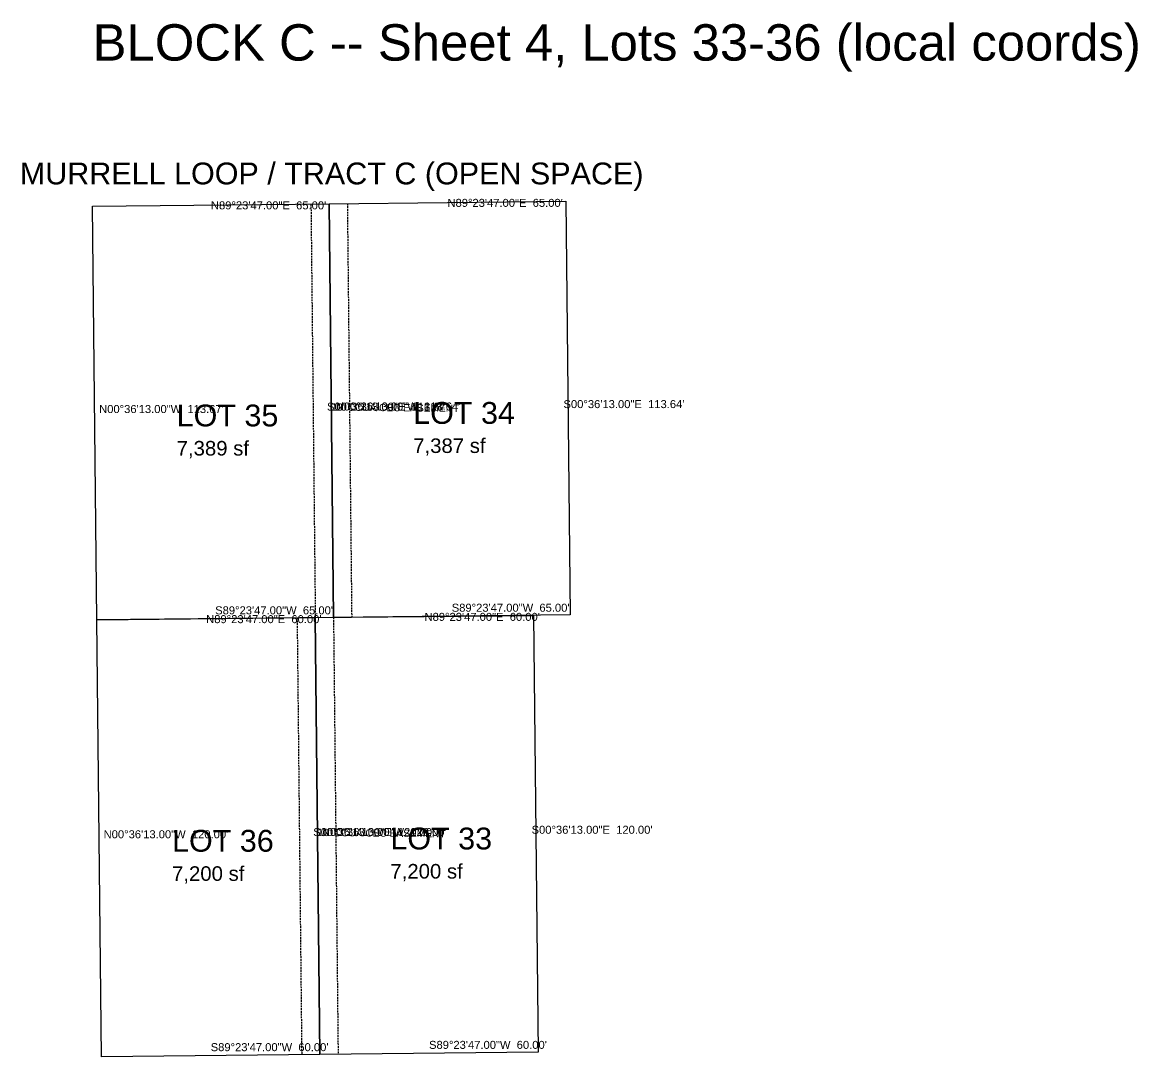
# Model space of a CAD drawing. Extents: x -19 to 673, y -136 to 2051.
# Drawn here: x -19.3 to 287.2, y 1766.3 to 2050.5 of the extents above; entities that cross this region are included whole.
import ezdxf

# ---------------------------------------------------------------- set-up
doc = ezdxf.new("R2010")
doc.units = 0
doc.linetypes.add('DASHED', pattern=[0.75, 0.5, -0.25])
doc.linetypes.add('ROT_-0.60', pattern=[0])
for name, color, linetype in [('BLOCK_TITLE', 2, 'CONTINUOUS'), ('DIM-LABELS', 7, 'CONTINUOUS'), ('EASEMENT', 3, 'DASHED'), ('LOT_LINE', 4, 'CONTINUOUS'), ('ROAD_NAME', 2, 'CONTINUOUS'), ('TEXT-LABELS', 7, 'CONTINUOUS')]:
    doc.layers.add(name, color=color, linetype=linetype)
doc.styles.get("Standard").update_dxf_attribs({"font": 'Arial'})

msp = doc.modelspace()

# ---------------------------------------------------------------- linework, layer by layer
at = {"layer": 'EASEMENT'}
for p, q in [((59.9967, 2000.6321), (61.1942, 1886.9684)), ((69.9961, 2000.7374), (71.1936, 1887.0737)), ((56.1944, 1886.9157), (57.4586, 1766.9224)), ((66.1939, 1887.0211), (67.4581, 1767.0277))]:
    msp.add_line(p, q, dxfattribs=at)
at = {"layer": 'LOT_LINE'}
for p, q in [((64.9964, 2000.6848), (129.9928, 2001.3695)), ((129.9928, 2001.3695), (131.19, 1887.7358)), ((0, 2000), (64.9964, 2000.6848)), ((1.1975, 1886.3363), (0, 2000)), ((64.9964, 2000.6848), (66.1939, 1887.0211)), ((66.1936, 1887.0511), (64.9964, 2000.6848)), ((66.1939, 1887.0211), (1.1975, 1886.3363)), ((1.1975, 1886.3363), (61.1942, 1886.9684)), ((2.4617, 1766.343), (1.1975, 1886.3363)), ((61.1942, 1886.9684), (121.1908, 1887.6005)), ((61.1942, 1886.9684), (62.4583, 1766.9751)), ((62.4583, 1766.9751), (61.1942, 1886.9684)), ((131.19, 1887.7358), (66.1936, 1887.0511)), ((121.1908, 1887.6005), (122.455, 1767.6071)), ((62.4583, 1766.9751), (2.4617, 1766.343)), ((122.455, 1767.6071), (62.4583, 1766.9751))]:
    msp.add_line(p, q, dxfattribs=at)

# ---------------------------------------------------------------- texts
at = {"layer": 'BLOCK_TITLE'}
msp.add_text('BLOCK C -- Sheet 4, Lots 33-36 (local coords)', height=10, dxfattribs=at).set_placement((0, 2040))
at = {"layer": 'DIM-LABELS'}
for s, p in [('N89%%d23\'47.00"E  65.00\'', (32.5108, 1999.1424)), ('N89%%d23\'47.00"E  65.00\'', (97.5072, 1999.8272)), ('N00%%d36\'13.00"W  113.64\'', (66.7949, 1943.8806)), ('S00%%d36\'13.00"E  113.64\'', (129.3914, 1944.54)), ('N00%%d36\'13.00"W  113.67\'', (1.7987, 1943.1808)), ('S00%%d36\'13.00"E  113.67\'', (64.3952, 1943.8403)), ('S89%%d23\'47.00"W  65.00\'', (33.683, 1887.8786)), ('N89%%d23\'47.00"E  60.00\'', (91.2051, 1886.0845)), ('S89%%d23\'47.00"W  65.00\'', (98.6791, 1888.5934)), ('N89%%d23\'47.00"E  60.00\'', (31.2085, 1885.4524)), ('S00%%d36\'13.00"E  120.00\'', (120.623, 1827.5912)), ('N00%%d36\'13.00"W  120.00\'', (3.0295, 1826.3523)), ('S00%%d36\'13.00"E  120.00\'', (60.6263, 1826.9591)), ('N00%%d36\'13.00"W  120.00\'', (63.0262, 1826.9844)), ('S89%%d23\'47.00"W  60.00\'', (32.4474, 1767.8589)), ('S89%%d23\'47.00"W  60.00\'', (92.444, 1768.491))]:
    msp.add_text(s, height=2.2, dxfattribs=at).set_placement(p)
at = {"layer": 'ROAD_NAME'}
msp.add_text('MURRELL LOOP / TRACT C (OPEN SPACE)', height=6, dxfattribs=at).set_placement((-20, 2006))
at = {"layer": 'TEXT-LABELS'}
for s, height, p in [('LOT 34', 6, (88.0932, 1940.2103)), ('LOT 35', 6, (23.0969, 1939.5105)), ('7,389 sf', 4, (23.0969, 1931.5105)), ('7,387 sf', 4, (88.0932, 1932.2103)), ('LOT 36', 6, (21.8279, 1822.6557)), ('LOT 33', 6, (81.8246, 1823.2878)), ('7,200 sf', 4, (21.8279, 1814.6557)), ('7,200 sf', 4, (81.8246, 1815.2878))]:
    msp.add_text(s, height=height, dxfattribs=at).set_placement(p)
at = {"layer": 'TEXT-LABELS', "linetype": 'ROT_-0.60'}
for p in [(65.5951, 1943.8529), (61.8263, 1826.9717)]:
    msp.add_text("10' CCUA/CEC EASEMENT", height=2, rotation=-0.6, dxfattribs=at).set_placement(p)

doc.saveas('drawing.dxf')
